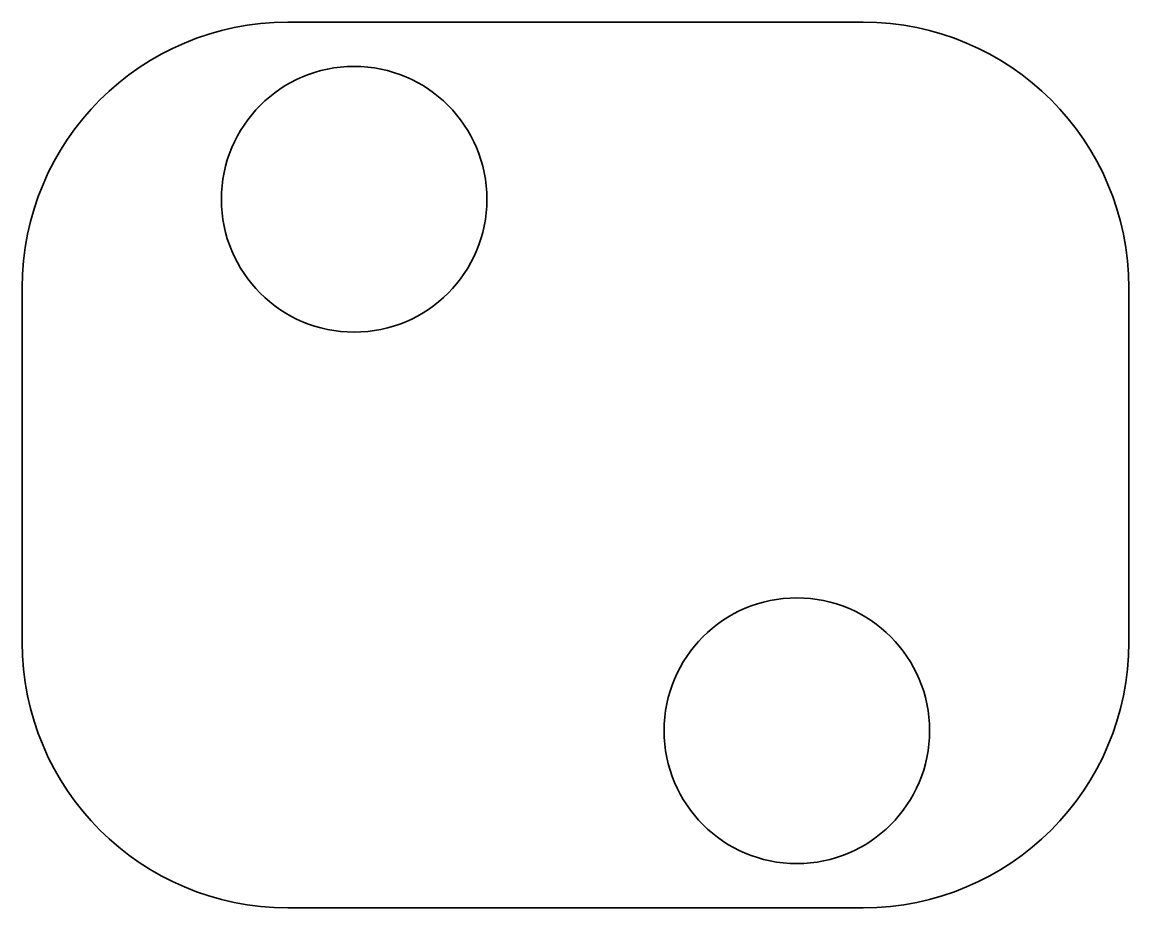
# Model space of a CAD drawing. Header units: inches. Extents: x 0 to 25, y 0 to 20.
import ezdxf

# ---------------------------------------------------------------- set-up
doc = ezdxf.new("R2010")
doc.units = ezdxf.units.IN
doc.header["$MEASUREMENT"] = 0
doc.layers.add('SIMUMAK Visible (ISO)', color=7, linetype='Continuous', lineweight=35)

# ---------------------------------------------------------------- blocks, each defined once
blk = doc.blocks.new('FD-SMB-01-FIC-01_Sheet_FD-SMB-01-FIC-01~2')
at = {"layer": 'SIMUMAK Visible (ISO)'}
for p, q in [((-6.5, 10), (6.5, 10)), ((-12.5, -4), (-12.5, 4)), ((12.5, 4), (12.5, -4)), ((6.5, -10), (-6.5, -10))]:
    blk.add_line(p, q, dxfattribs=at)
for centre in [(-5, 6), (5, -6)]:
    blk.add_circle(centre, 3, dxfattribs=at)
at = {"layer": 'SIMUMAK Visible (ISO)', "extrusion": (0, 0, -1)}
for centre, start, end in [((6.5, 4), 0, 90), ((-6.5, 4), 90, 180), ((-6.5, -4), 180, 270), ((6.5, -4), 270, 0)]:
    blk.add_arc(centre, 6, start, end, dxfattribs=at)

msp = doc.modelspace()

# ---------------------------------------------------------------- block references
msp.add_blockref('FD-SMB-01-FIC-01_Sheet_FD-SMB-01-FIC-01~2', (12.5, 10))

doc.saveas('drawing.dxf')
